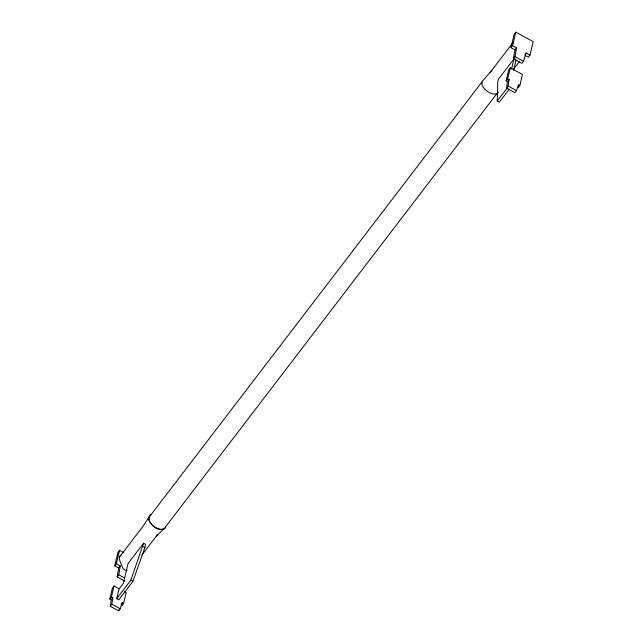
<?xml version="1.0" encoding="UTF-8"?>
<svg xmlns="http://www.w3.org/2000/svg" width="643" height="643" viewBox="0 0 643 643"><rect width="100%" height="100%" fill="white"/><g stroke="black" fill="none" stroke-linecap="round" stroke-linejoin="round"><path stroke-width="0.96" d="M509.369 89.08L499.346 102.181L497.256 101.039L497.73 82.272L498.47 79.137L513.982 58.843L516.072 59.984L513.62 70.352M121.993 605.682L123.585 603.6L122.234 602.861L120.225 608.768L118.633 610.85L110.274 606.285L111.199 599.79L112.79 597.709L111.432 596.969L114.02 586.006L119.228 588.851M110.274 606.285L111.866 604.203L112.79 597.709M519.865 85.431L518.499 84.691L516.498 90.599L514.906 92.68L506.547 88.107L507.472 81.621L509.063 79.539L507.705 78.8L510.301 67.837L522.462 74.467L519.865 85.431L518.274 87.512L518.708 85.688M506.547 88.107L508.139 86.033L509.063 79.539M124.798 581.071L117.147 576.892L118.682 568.034L120.273 565.961L116.327 563.798L119.51 550.32L123.858 552.699M117.147 576.892L118.738 574.81L120.273 565.961M529.977 55.113L526.03 52.959L523.506 61.278L521.915 63.36L513.411 58.722L514.955 49.865L516.546 47.783L512.6 45.629L515.782 32.15L533.16 41.634L529.977 55.113L528.385 57.195L525.227 55.467M513.411 58.722L515.003 56.64L516.546 47.783M118.682 568.034L114.735 565.88L117.918 552.401L119.51 550.32M111.199 599.79L109.84 599.051L112.429 588.088L114.02 586.006M116.721 598.633L119.003 588.996L123.376 583.273L128.053 563.493L143.574 543.198L145.656 544.34L144.916 547.474L132.956 581.272L118.81 599.774L116.721 598.633L130.867 580.139L143.574 543.198M123.585 603.6L126.181 592.637L124.445 591.697M514.955 49.865L511.008 47.711L514.191 34.232L515.782 32.15M507.472 81.621L506.113 80.881L508.709 69.918L510.301 67.837M511.531 69.211L513.982 58.843M118.633 610.85L119.494 608.318M148.895 517.358L143.204 525.998L119.333 557.208M148.967 517.406L481.985 81.95M512.897 42.719L490.215 72.378L491.823 70.328L483.809 79.603A9.774 5.739 37.4 0 0 486.196 90.534A9.774 5.739 37.4 0 0 498.413 92.062M114.735 565.88L116.327 563.798M511.008 47.711L512.6 45.629M141.83 555.11L157.342 534.823M513.315 69.492L519.488 61.415M524.969 54.342L526.03 52.959M109.84 599.051L111.432 596.969M506.113 80.881L507.705 78.8M497.553 92.713L165.757 526.569A9.774 5.739 37.4 0 1 153.838 526.521A9.774 5.739 37.4 0 1 150.792 515.059M497.256 101.039L507.279 87.938M121.173 604.251L122.234 602.861M157.414 534.727L156.353 536.101L163.861 528.876M515.003 56.64L523.506 61.278M508.139 86.033L516.498 90.599M142.826 546.333L144.916 547.474M130.867 580.139L132.956 581.272M118.738 574.81L124.686 578.057M111.866 604.203L120.225 608.768M165.685 526.529A9.774 5.739 37.4 0 1 153.765 526.472A9.774 5.739 37.4 0 1 150.719 515.011M127.218 570.124A3.119 1.833 37.4 0 1 124.67 569.802A3.119 1.833 37.4 0 1 122.572 567.584L119.686 560.334A8.576 5.04 37.4 0 1 120.94 555.158"/></g></svg>
